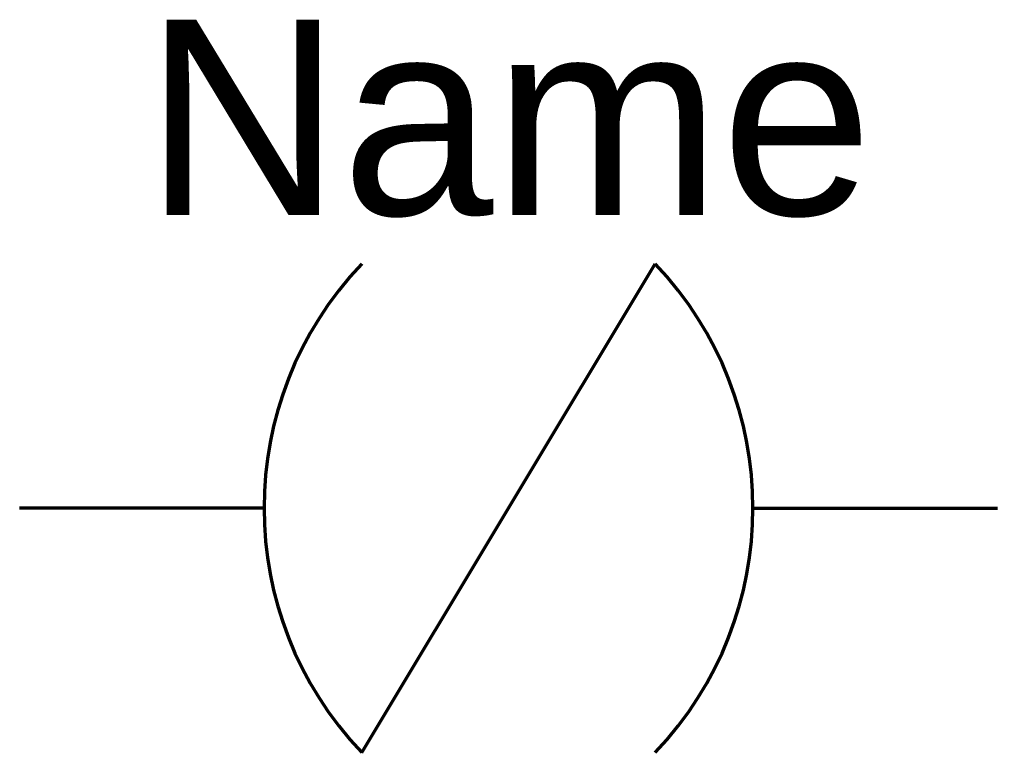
# Model space of a CAD drawing. Header units: millimetres. Extents: x 0 to 20, y -5 to 10.
import ezdxf
from ezdxf.enums import TextEntityAlignment as Align

# ---------------------------------------------------------------- set-up
doc = ezdxf.new("R2010")
doc.units = ezdxf.units.MM
doc.layers.get('0').update_dxf_attribs({"lineweight": 25})
doc.styles.add('textstyle11', font='')
doc.styles.get('textstyle11').set_extended_font_data('Arial')

msp = doc.modelspace()

# ---------------------------------------------------------------- linework, layer by layer
at = {"lineweight": 70}
for p, q in [((7, -5), (13, 5)), ((5, 0), (0, 0)), ((15, 0), (20, 0))]:
    msp.add_line(p, q, dxfattribs=at)
for centre, start, end in [((12.25, 0), 136.3972, 223.6028), ((7.75, 0), 316.3972, 43.6028)]:
    msp.add_arc(centre, 7.25, start, end, dxfattribs=at)

# ---------------------------------------------------------------- texts
at = {"style": 'textstyle11'}
msp.add_attdef('Name', text='L1', height=4, dxfattribs=at).set_placement((10, 8), align=Align.MIDDLE_CENTER)

doc.saveas('drawing.dxf')
